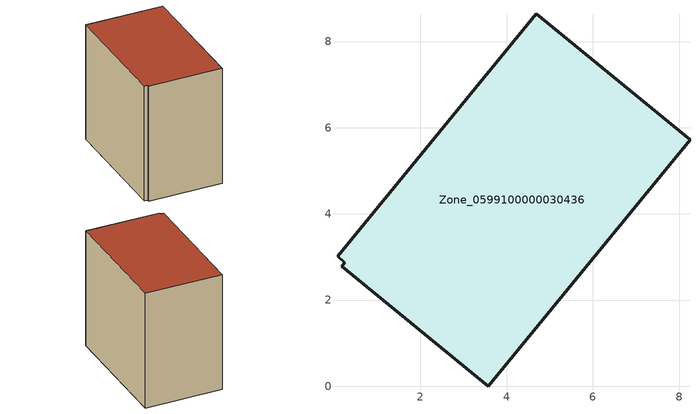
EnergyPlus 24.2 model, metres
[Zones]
Zone_0599100000030436
 floor ground (C_G): 0.07,3.01 4.68,8.64 8.26,5.72 3.58,0 0.17,2.78 0.24,2.87 z0
 wall outside (C_F): 8.26,5.72 4.68,8.64 0.07,3.01 0.24,2.87 0.17,2.78 3.58,0 8.26,5.72 z0:7.2
 roof outside (C_R): 4.68,8.64 0.07,3.01 0.24,2.87 0.17,2.78 3.58,0 8.26,5.72 z7.2
[BUILDING]
Pand.0599100000030436: North Axis=0; Terrain=City; Loads Convergence Tolerance Value=0.04; Temperature Convergence Tolerance Value=0.4; Solar Distribution=FullExterior; Maximum Number of Warmup Days=25; Minimum Number of Warmup Days=1
[Site:Location]
Rotterdam.The.Hague.AP_ZH_NLD Design_Conditions: Latitude=51.96; Longitude=4.45; Time Zone=1; Elevation=-4.5
[SITE:GROUNDTEMPERATURE:BUILDINGSURFACE]
18, 18, 18, 18, 18, 18, 18, 18, 18, 18, 18, 18
[MATERIAL] Thermal Absorptance=0.9; Solar Absorptance=0.7; Visible Absorptance=0.7
Name | Roughness | Thickness | Conductivity | Density | Specific Heat
G.TI.1946 | MediumSmooth | 0.15 | 1 | 540 | 1210
F.TI.1946 | Rough | 0.3 | 0.857143 | 1920 | 840
R.TI.1946 | MediumRough | 0.2 | 0.1 | 1500 | 1000
[CONSTRUCTION]
C_G: G.TI.1946
C_F: F.TI.1946
C_R: R.TI.1946
[ZONE]
Zone_0599100000030436: Type=1; Multiplier=1; Ceiling Height=Autocalculate; Volume=Autocalculate; Floor Area=autocalculate; Part of Total Floor Area=Yes
[ZONEINFILTRATION:DESIGNFLOWRATE]
Infil_Zone_0599100000030436: Zone or ZoneList or Space or SpaceList=Zone_0599100000030436; Schedule=AlwaysOn; Design Flow Rate Calculation Method=Flow/Area; Flow Rate per Floor Area=0.003; Constant Term Coefficient=1; Temperature Term Coefficient=0; Velocity Term Coefficient=0; Velocity Squared Term Coefficient=0
[HVACTEMPLATE:ZONE:IDEALLOADSAIRSYSTEM]
Zone_0599100000030436: Maximum Heating Supply Air Temperature=50; Minimum Cooling Supply Air Temperature=13; Maximum Heating Supply Air Humidity Ratio=0.0156; Minimum Cooling Supply Air Humidity Ratio=0.0077; Heating Limit=NoLimit; Cooling Limit=NoLimit; Dehumidification Control Type=ConstantSensibleHeatRatio; Cooling Sensible Heat Ratio=0.7; Dehumidification Setpoint=60; Humidification Control Type=None; Humidification Setpoint=30; Outdoor Air Method=None; Outdoor Air Flow Rate per Person=0.00944; Outdoor Air Flow Rate per Zone Floor Area=0; Outdoor Air Flow Rate per Zone=0; Demand Controlled Ventilation Type=None; Outdoor Air Economizer Type=NoEconomizer; Heat Recovery Type=None; Sensible Heat Recovery Effectiveness=0.7; Latent Heat Recovery Effectiveness=0.65
[ZONECONTROL:THERMOSTAT]
ThermostatControl_Zone_0599100000030436: Zone or ZoneList=Zone_0599100000030436; Control Type Schedule=DualSetpointControlType; Control 1=Thermostat_Zone_0599100000030436; Temperature Difference Between Cutout And Setpoint=0
[THERMOSTATSETPOINT:DUALSETPOINT]
Thermostat_Zone_0599100000030436: Heating Setpoint Temperature Schedule=HeatingSetpoint_Zone_0599100000030436; Cooling Setpoint Temperature Schedule=CoolingSetpoint_Zone_0599100000030436
[SCHEDULE:COMPACT]
HeatingSetpoint_Zone_0599100000030436: Through: 12/31, For: AllDays, Until: 24:00, 21
CoolingSetpoint_Zone_0599100000030436: Through: 12/31, For: AllDays, Until: 24:00, 24
DualSetpointControlType: Through: 12/31, For: AllDays, Until: 24:00, 4
AlwaysOn: Through: 12/31, For: AllDays, Until: 24:00, 1
